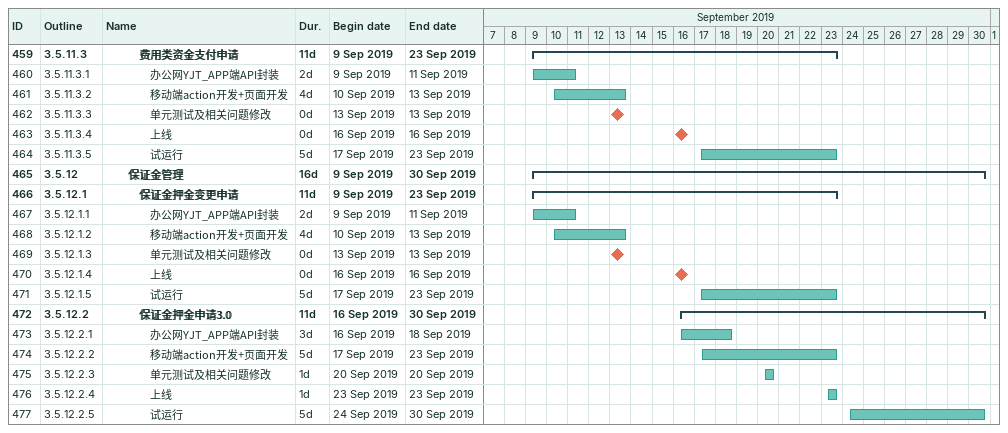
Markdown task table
| ID | WBS | Task | Duration | Start | Finish |
|---|---|---|---|---|---|
| 459 | 3.5.11.3 | **费用类资金支付申请** | 11d | 2019-09-09 | 2019-09-23 |
| 460 | 3.5.11.3.1 | 办公网YJT_APP端API封装 | 2d | 2019-09-09 | 2019-09-11 |
| 461 | 3.5.11.3.2 | 移动端action开发+页面开发 | 4d | 2019-09-10 | 2019-09-13 |
| 462 | 3.5.11.3.3 | 单元测试及相关问题修改 | 0d | 2019-09-13 | 2019-09-13 |
| 463 | 3.5.11.3.4 | 上线 | 0d | 2019-09-16 | 2019-09-16 |
| 464 | 3.5.11.3.5 | 试运行 | 5d | 2019-09-17 | 2019-09-23 |
| 465 | 3.5.12 | **保证金管理** | 16d | 2019-09-09 | 2019-09-30 |
| 466 | 3.5.12.1 | **保证金押金变更申请** | 11d | 2019-09-09 | 2019-09-23 |
| 467 | 3.5.12.1.1 | 办公网YJT_APP端API封装 | 2d | 2019-09-09 | 2019-09-11 |
| 468 | 3.5.12.1.2 | 移动端action开发+页面开发 | 4d | 2019-09-10 | 2019-09-13 |
| 469 | 3.5.12.1.3 | 单元测试及相关问题修改 | 0d | 2019-09-13 | 2019-09-13 |
| 470 | 3.5.12.1.4 | 上线 | 0d | 2019-09-16 | 2019-09-16 |
| 471 | 3.5.12.1.5 | 试运行 | 5d | 2019-09-17 | 2019-09-23 |
| 472 | 3.5.12.2 | **保证金押金申请3.0** | 11d | 2019-09-16 | 2019-09-30 |
| 473 | 3.5.12.2.1 | 办公网YJT_APP端API封装 | 3d | 2019-09-16 | 2019-09-18 |
| 474 | 3.5.12.2.2 | 移动端action开发+页面开发 | 5d | 2019-09-17 | 2019-09-23 |
| 475 | 3.5.12.2.3 | 单元测试及相关问题修改 | 1d | 2019-09-20 | 2019-09-20 |
| 476 | 3.5.12.2.4 | 上线 | 1d | 2019-09-23 | 2019-09-23 |
| 477 | 3.5.12.2.5 | 试运行 | 5d | 2019-09-24 | 2019-09-30 |
